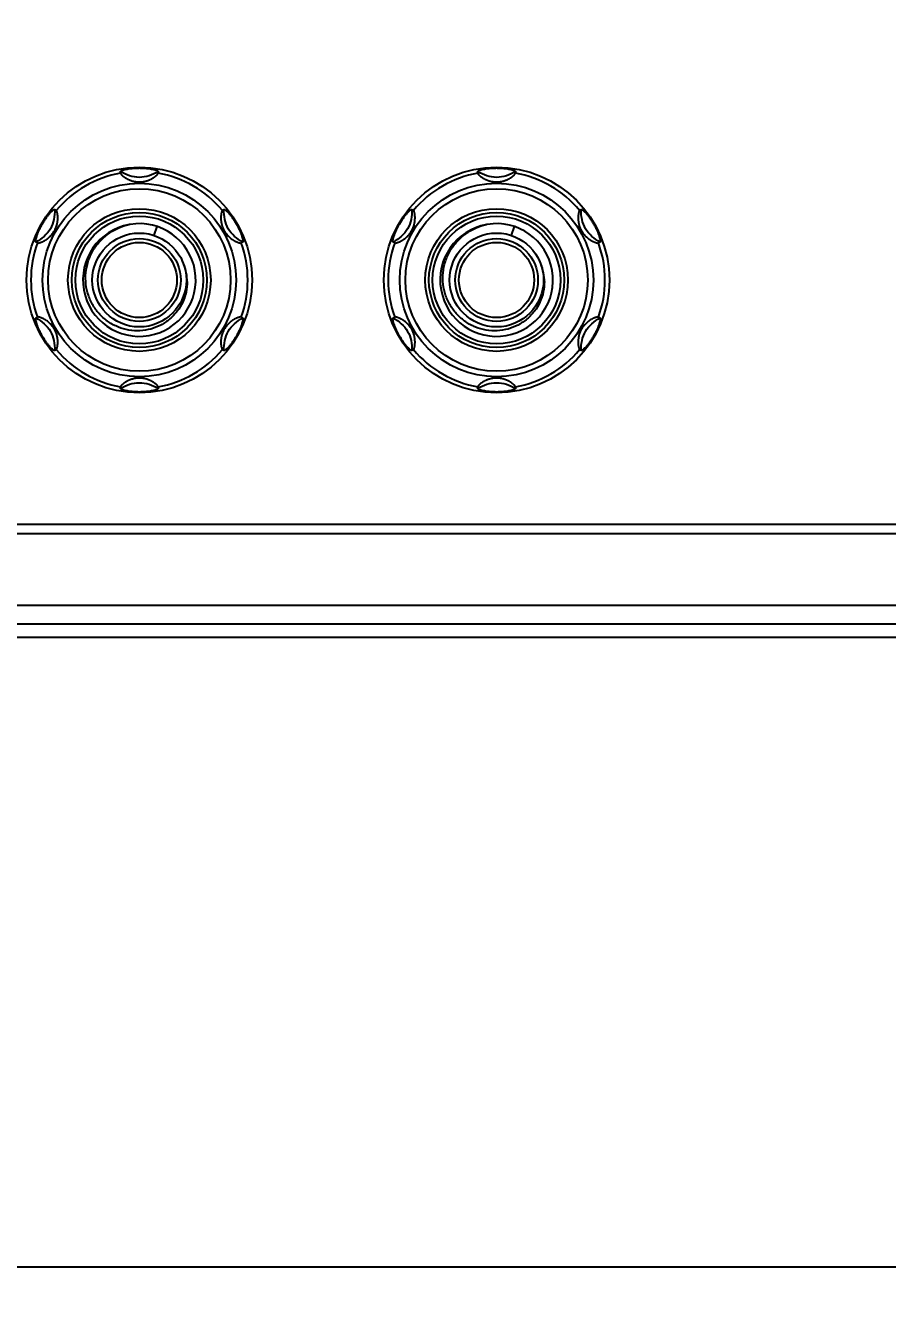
# Model space of a CAD drawing. Extents: x 1917 to 2535, y 2392 to 2924.
# Drawn here: x 2066.9 to 2112.8, y 2392 to 2460 of the extents above; entities that cross this region are included whole.
import ezdxf

# ---------------------------------------------------------------- set-up
doc = ezdxf.new("R2010")
doc.units = 0
doc.header["$LTSCALE"] = 10
doc.header["$MEASUREMENT"] = 0
doc.layers.get('0').update_dxf_attribs({"linetype": 'CONTINUOUS'})
doc.layers.get('DEFPOINTS').update_dxf_attribs({"linetype": 'CONTINUOUS'})
doc.layers.add('DIM', color=7, linetype='CONTINUOUS')
doc.styles.add('DIM-2', font='sanss___.ttf', dxfattribs={"height": 4.4})
doc.dimstyles.new('gw', dxfattribs={"dimscale": 2, "dimtxt": 5, "dimasz": 2, "dimexe": 1, "dimexo": 2, "dimgap": 1, "dimtad": 1, "dimdec": 1, "dimzin": 0, "dimdsep": 46, "dimtxsty": 'DIM-2', "dimcen": 2, "dimdle": 6, "dimadec": 0, "dimazin": 0, "dimtp": 0.1, "dimtm": 0.1, "dimtfac": 1, "dimtdec": 1, "dimtofl": 0, "dimtmove": 2, "dimatfit": 3, "dimfxl": 0, "dimtolj": 1, "dimtzin": 0, "dimarcsym": 0})

# ---------------------------------------------------------------- blocks, each defined once
blk = doc.blocks.new('*D2')
at = {"layer": 'DEFPOINTS', "color": 0}
for p in [(2054.75, 2576.304), (2152.117, 2419.9), (2204, 2419.9)]:
    blk.add_point(p, dxfattribs=at)
at = {"layer": 'DIM', "color": 0, "lineweight": -2}
for p, q in [((2058.75, 2576.304), (2206, 2576.304)), ((2204, 2572.304), (2204, 2423.9)), ((2156.117, 2419.9), (2206, 2419.9))]:
    blk.add_line(p, q, dxfattribs=at)
at = {"layer": 'DIM', "color": 0}
for points in [[(2203.333, 2572.304), (2204.667, 2572.304), (2204, 2576.304)], [(2203.333, 2423.9), (2204.667, 2423.9), (2204, 2419.9)]]:
    blk.add_solid(points, dxfattribs=at)
at = {"layer": 'DIM', "color": 0, "insert": (2199.731, 2498.102), "char_height": 4.4, "attachment_point": 5, "rotation": 90, "style": 'DIM-2'}
blk.add_mtext('\\A1;156.4', dxfattribs=at)
blk = doc.blocks.new('*D0')
at = {"layer": 'DEFPOINTS', "color": 0}
for p in [(1917, 2435.5), (2171, 2435.5), (2171, 2394)]:
    blk.add_point(p, dxfattribs=at)
at = {"layer": 'DIM', "color": 0, "lineweight": -2}
for p, q in [((1917, 2431.5), (1917, 2392)), ((2171, 2431.5), (2171, 2392)), ((1921, 2394), (2167, 2394))]:
    blk.add_line(p, q, dxfattribs=at)
at = {"layer": 'DIM', "color": 0}
for points in [[(1921, 2394.667), (1921, 2393.333), (1917, 2394)], [(2167, 2394.667), (2167, 2393.333), (2171, 2394)]]:
    blk.add_solid(points, dxfattribs=at)
at = {"layer": 'DIM', "color": 0, "insert": (2044, 2398.266), "char_height": 4.4, "attachment_point": 5, "style": 'DIM-2'}
blk.add_mtext('\\A1;254.0', dxfattribs=at)

msp = doc.modelspace()

# ---------------------------------------------------------------- linework, layer by layer
at = {"color": 7}
for p, q in [((2072, 2452.178), (2072, 2452.276)), ((2074, 2452.276), (2074, 2452.178)), ((2091, 2452.178), (2091, 2452.276)), ((2093, 2452.276), (2093, 2452.178)), ((2068.498, 2450.254), (2068.583, 2450.205)), ((2077.417, 2450.205), (2077.502, 2450.254)), ((2087.498, 2450.254), (2087.583, 2450.205)), ((2096.417, 2450.205), (2096.502, 2450.254)), ((2073.927, 2449.353), (2073.773, 2448.878)), ((2092.927, 2449.353), (2092.773, 2448.878)), ((2067.583, 2448.473), (2067.498, 2448.522)), ((2078.502, 2448.522), (2078.417, 2448.473)), ((2086.583, 2448.473), (2086.498, 2448.522)), ((2097.502, 2448.522), (2097.417, 2448.473)), ((2067.498, 2444.478), (2067.583, 2444.527)), ((2078.417, 2444.527), (2078.502, 2444.478)), ((2086.498, 2444.478), (2086.583, 2444.527)), ((2097.417, 2444.527), (2097.502, 2444.478)), ((2068.583, 2442.795), (2068.498, 2442.746)), ((2077.502, 2442.746), (2077.417, 2442.795)), ((2087.583, 2442.795), (2087.498, 2442.746)), ((2096.502, 2442.746), (2096.417, 2442.795)), ((2072, 2440.724), (2072, 2440.822)), ((2074, 2440.822), (2074, 2440.724)), ((2091, 2440.724), (2091, 2440.822)), ((2093, 2440.822), (2093, 2440.724)), ((2162, 2433.5), (1926, 2433.5)), ((2162, 2433), (1926, 2433)), ((1925.699, 2429.209), (2162.301, 2429.209)), ((1925.699, 2428.21), (2162.301, 2428.21)), ((1949, 2427.5), (2139, 2427.5))]:
    msp.add_line(p, q, dxfattribs=at)
for centre, radius in [((2073, 2446.5), 6), ((2092, 2446.5), 6), ((2073, 2446.5), 5.147), ((2073, 2446.5), 4.852), ((2092, 2446.5), 5.147), ((2092, 2446.5), 4.852), ((2073, 2446.5), 3.795), ((2073, 2446.5), 3.595), ((2092, 2446.5), 3.795), ((2092, 2446.5), 3.595), ((2073, 2446.5), 3.4), ((2092, 2446.5), 3.4), ((2073, 2446.5), 2.5), ((2073, 2446.5), 2.2), ((2092, 2446.5), 2.5), ((2092, 2446.5), 2.2), ((2073, 2446.5), 2), ((2092, 2446.5), 2)]:
    msp.add_circle(centre, radius, dxfattribs=at)
for centre, radius, start, end in [((2073, 2446.5), 5.766, 99.98818, 140.01182), ((2073, 2446.5), 5.766, 39.98818, 80.01182), ((2092, 2446.5), 5.766, 99.98818, 140.01182), ((2092, 2446.5), 5.766, 39.98818, 80.01182), ((2073, 2446.5), 3, 100.35085, 99.44619), ((2073.095, 2446.538), 2.98, 101.3727, 102.28468), ((2092, 2446.5), 3, 100.35085, 99.44619), ((2092.095, 2446.538), 2.98, 101.3727, 102.28468), ((2073, 2446.5), 5.766, 159.98818, 200.01182), ((2073, 2446.5), 5.766, 339.98818, 20.01182), ((2092, 2446.5), 5.766, 159.98818, 200.01182), ((2092, 2446.5), 5.766, 339.98818, 20.01182), ((2073.024, 2446.401), 2.519, 2.30121, 25.64582), ((2092.024, 2446.401), 2.519, 2.30121, 25.64582), ((2073.008, 2446.399), 2.536, 0.41505, 2.33072), ((2092.008, 2446.399), 2.536, 0.41505, 2.33072), ((2073, 2446.5), 5.766, 219.98818, 260.01182), ((2073, 2446.5), 5.766, 279.98818, 320.01182), ((2092, 2446.5), 5.766, 219.98818, 260.01182), ((2092, 2446.5), 5.766, 279.98818, 320.01182)]:
    msp.add_arc(centre, radius, start, end, dxfattribs=at)
for points, start_tangent, end_tangent in [([(2072, 2452.276), (2072.005, 2452.289), (2072.011, 2452.295), (2072.02, 2452.302), (2072.044, 2452.316), (2072.077, 2452.331), (2072.165, 2452.36), (2072.282, 2452.389), (2072.35, 2452.403), (2072.424, 2452.416), (2072.593, 2452.438), (2072.792, 2452.453), (2072.899, 2452.457), (2073, 2452.459)], (0.000214, 1), (1, -0.000511)), ([(2074, 2452.276), (2073, 2451.962), (2072, 2452.276)], (-0.84668, -0.532102), (-0.84668, 0.532102)), ([(2072, 2452.178), (2072.004, 2452.163), (2072.016, 2452.142), (2072.035, 2452.117), (2072.061, 2452.089), (2072.093, 2452.06), (2072.128, 2452.03), (2072.167, 2452), (2072.208, 2451.97), (2072.25, 2451.942), (2072.293, 2451.916), (2072.335, 2451.892), (2072.378, 2451.87), (2072.42, 2451.849), (2072.463, 2451.83), (2072.507, 2451.812), (2072.551, 2451.795), (2072.597, 2451.78), (2072.644, 2451.766), (2072.694, 2451.753), (2072.748, 2451.742), (2072.804, 2451.732), (2072.864, 2451.724), (2072.929, 2451.719), (2073, 2451.717), (2073.076, 2451.719), (2073.149, 2451.726), (2073.215, 2451.735), (2073.276, 2451.747), (2073.333, 2451.76), (2073.385, 2451.775), (2073.434, 2451.79), (2073.481, 2451.808), (2073.528, 2451.826), (2073.573, 2451.846), (2073.618, 2451.868), (2073.662, 2451.891), (2073.706, 2451.915), (2073.748, 2451.941), (2073.789, 2451.968), (2073.829, 2451.996), (2073.866, 2452.025), (2073.901, 2452.054), (2073.932, 2452.083), (2073.959, 2452.111), (2073.98, 2452.136), (2073.995, 2452.159), (2074, 2452.178)], (-0.000004, -1), (-0.000004, 1)), ([(2073, 2452.459), (2073.101, 2452.457), (2073.208, 2452.453), (2073.407, 2452.438), (2073.576, 2452.416), (2073.65, 2452.403), (2073.718, 2452.389), (2073.835, 2452.36), (2073.923, 2452.331), (2073.956, 2452.316), (2073.98, 2452.302), (2073.989, 2452.295), (2073.995, 2452.289), (2074, 2452.276)], (1, 0.000509), (0.0002, -1)), ([(2091, 2452.276), (2091.005, 2452.289), (2091.011, 2452.295), (2091.02, 2452.302), (2091.044, 2452.316), (2091.077, 2452.331), (2091.165, 2452.36), (2091.282, 2452.389), (2091.35, 2452.403), (2091.424, 2452.416), (2091.593, 2452.438), (2091.792, 2452.453), (2091.899, 2452.457), (2092, 2452.459)], (0.000214, 1), (1, -0.000511)), ([(2093, 2452.276), (2092, 2451.962), (2091, 2452.276)], (-0.84668, -0.532102), (-0.84668, 0.532102)), ([(2091, 2452.178), (2091.004, 2452.163), (2091.016, 2452.142), (2091.035, 2452.117), (2091.061, 2452.089), (2091.093, 2452.06), (2091.128, 2452.03), (2091.167, 2452), (2091.208, 2451.97), (2091.25, 2451.942), (2091.293, 2451.916), (2091.335, 2451.892), (2091.378, 2451.87), (2091.42, 2451.849), (2091.463, 2451.83), (2091.507, 2451.812), (2091.551, 2451.795), (2091.597, 2451.78), (2091.644, 2451.766), (2091.694, 2451.753), (2091.748, 2451.742), (2091.804, 2451.732), (2091.864, 2451.724), (2091.929, 2451.719), (2092, 2451.717), (2092.076, 2451.719), (2092.149, 2451.726), (2092.215, 2451.735), (2092.276, 2451.747), (2092.333, 2451.76), (2092.385, 2451.775), (2092.434, 2451.79), (2092.481, 2451.808), (2092.528, 2451.826), (2092.573, 2451.846), (2092.618, 2451.868), (2092.662, 2451.891), (2092.706, 2451.915), (2092.748, 2451.941), (2092.789, 2451.968), (2092.829, 2451.996), (2092.866, 2452.025), (2092.901, 2452.054), (2092.932, 2452.083), (2092.959, 2452.111), (2092.98, 2452.136), (2092.995, 2452.159), (2093, 2452.178)], (-0.000004, -1), (-0.000004, 1)), ([(2092, 2452.459), (2092.101, 2452.457), (2092.208, 2452.453), (2092.407, 2452.438), (2092.576, 2452.416), (2092.65, 2452.403), (2092.718, 2452.389), (2092.835, 2452.36), (2092.923, 2452.331), (2092.956, 2452.316), (2092.98, 2452.302), (2092.989, 2452.295), (2092.995, 2452.289), (2093, 2452.276)], (1, 0.000509), (0.0002, -1)), ([(2068.498, 2450.254), (2068.27, 2449.231), (2067.498, 2448.522)], (0.037474, -0.999298), (-0.884154, -0.467196)), ([(2067.583, 2448.473), (2067.598, 2448.469), (2067.621, 2448.468), (2067.653, 2448.473), (2067.69, 2448.482), (2067.731, 2448.494), (2067.774, 2448.51), (2067.82, 2448.528), (2067.866, 2448.549), (2067.911, 2448.571), (2067.955, 2448.595), (2067.997, 2448.62), (2068.037, 2448.645), (2068.076, 2448.672), (2068.114, 2448.699), (2068.152, 2448.728), (2068.188, 2448.758), (2068.224, 2448.789), (2068.259, 2448.823), (2068.295, 2448.859), (2068.332, 2448.9), (2068.369, 2448.943), (2068.405, 2448.991), (2068.442, 2449.044), (2068.479, 2449.104), (2068.515, 2449.171), (2068.547, 2449.237), (2068.572, 2449.298), (2068.592, 2449.356), (2068.61, 2449.413), (2068.624, 2449.467), (2068.635, 2449.52), (2068.644, 2449.571), (2068.651, 2449.621), (2068.657, 2449.671), (2068.66, 2449.72), (2068.662, 2449.768), (2068.663, 2449.817), (2068.662, 2449.865), (2068.659, 2449.913), (2068.655, 2449.96), (2068.649, 2450.007), (2068.641, 2450.052), (2068.632, 2450.095), (2068.621, 2450.134), (2068.609, 2450.167), (2068.596, 2450.191), (2068.583, 2450.205)], (0.866023, -0.500004), (-0.866028, 0.499996)), ([(2067.84, 2449.479), (2067.891, 2449.566), (2067.948, 2449.656), (2068.061, 2449.821), (2068.165, 2449.957), (2068.214, 2450.015), (2068.259, 2450.067), (2068.342, 2450.153), (2068.412, 2450.215), (2068.441, 2450.236), (2068.465, 2450.25), (2068.476, 2450.254), (2068.484, 2450.256), (2068.498, 2450.254)], (0.499585, 0.866265), (0.866109, -0.499855)), ([(2077.417, 2450.205), (2077.407, 2450.196), (2077.397, 2450.179), (2077.386, 2450.156), (2077.376, 2450.126), (2077.367, 2450.091), (2077.359, 2450.052), (2077.352, 2450.011), (2077.346, 2449.967), (2077.342, 2449.922), (2077.339, 2449.877), (2077.337, 2449.83), (2077.337, 2449.784), (2077.339, 2449.738), (2077.341, 2449.692), (2077.346, 2449.646), (2077.352, 2449.599), (2077.359, 2449.551), (2077.368, 2449.503), (2077.38, 2449.454), (2077.393, 2449.403), (2077.409, 2449.351), (2077.429, 2449.297), (2077.451, 2449.242), (2077.478, 2449.183), (2077.511, 2449.121), (2077.55, 2449.056), (2077.593, 2448.994), (2077.634, 2448.94), (2077.675, 2448.892), (2077.716, 2448.848), (2077.755, 2448.809), (2077.794, 2448.774), (2077.832, 2448.741), (2077.872, 2448.71), (2077.912, 2448.68), (2077.953, 2448.651), (2077.996, 2448.624), (2078.039, 2448.599), (2078.083, 2448.575), (2078.127, 2448.552), (2078.172, 2448.532), (2078.216, 2448.513), (2078.259, 2448.498), (2078.3, 2448.485), (2078.338, 2448.475), (2078.371, 2448.469), (2078.398, 2448.468), (2078.417, 2448.473)], (-0.866028, -0.499996), (0.866023, 0.500004)), ([(2078.502, 2448.522), (2077.73, 2449.231), (2077.502, 2450.254)], (-0.884154, 0.467196), (0.037474, 0.999298)), ([(2077.502, 2450.254), (2077.516, 2450.256), (2077.524, 2450.254), (2077.535, 2450.25), (2077.559, 2450.236), (2077.588, 2450.215), (2077.658, 2450.153), (2077.741, 2450.066), (2077.787, 2450.015), (2077.835, 2449.957), (2077.939, 2449.821), (2078.052, 2449.657), (2078.109, 2449.566), (2078.16, 2449.479)], (0.866099, 0.499873), (0.499588, -0.866263)), ([(2087.498, 2450.254), (2087.27, 2449.231), (2086.498, 2448.522)], (0.037474, -0.999298), (-0.884154, -0.467196)), ([(2086.583, 2448.473), (2086.598, 2448.469), (2086.621, 2448.468), (2086.653, 2448.473), (2086.69, 2448.482), (2086.731, 2448.494), (2086.774, 2448.51), (2086.82, 2448.528), (2086.866, 2448.549), (2086.911, 2448.571), (2086.955, 2448.595), (2086.997, 2448.62), (2087.037, 2448.645), (2087.076, 2448.672), (2087.114, 2448.699), (2087.152, 2448.728), (2087.188, 2448.758), (2087.224, 2448.789), (2087.259, 2448.823), (2087.295, 2448.859), (2087.332, 2448.9), (2087.369, 2448.943), (2087.405, 2448.991), (2087.442, 2449.044), (2087.479, 2449.104), (2087.515, 2449.171), (2087.547, 2449.237), (2087.572, 2449.298), (2087.592, 2449.356), (2087.61, 2449.413), (2087.624, 2449.467), (2087.635, 2449.52), (2087.644, 2449.571), (2087.651, 2449.621), (2087.657, 2449.671), (2087.66, 2449.72), (2087.662, 2449.768), (2087.663, 2449.817), (2087.662, 2449.865), (2087.659, 2449.913), (2087.655, 2449.96), (2087.649, 2450.007), (2087.641, 2450.052), (2087.632, 2450.095), (2087.621, 2450.134), (2087.609, 2450.167), (2087.596, 2450.191), (2087.583, 2450.205)], (0.866023, -0.500004), (-0.866028, 0.499996)), ([(2086.84, 2449.479), (2086.891, 2449.566), (2086.948, 2449.656), (2087.061, 2449.821), (2087.165, 2449.957), (2087.214, 2450.015), (2087.259, 2450.067), (2087.342, 2450.153), (2087.412, 2450.215), (2087.441, 2450.236), (2087.465, 2450.25), (2087.476, 2450.254), (2087.484, 2450.256), (2087.498, 2450.254)], (0.499585, 0.866265), (0.866109, -0.499855)), ([(2096.417, 2450.205), (2096.407, 2450.196), (2096.397, 2450.179), (2096.386, 2450.156), (2096.376, 2450.126), (2096.367, 2450.091), (2096.359, 2450.052), (2096.352, 2450.011), (2096.346, 2449.967), (2096.342, 2449.922), (2096.339, 2449.877), (2096.337, 2449.83), (2096.337, 2449.784), (2096.339, 2449.738), (2096.341, 2449.692), (2096.346, 2449.646), (2096.352, 2449.599), (2096.359, 2449.551), (2096.368, 2449.503), (2096.38, 2449.454), (2096.393, 2449.403), (2096.409, 2449.351), (2096.429, 2449.297), (2096.451, 2449.242), (2096.478, 2449.183), (2096.511, 2449.121), (2096.55, 2449.056), (2096.593, 2448.994), (2096.634, 2448.94), (2096.675, 2448.892), (2096.716, 2448.848), (2096.755, 2448.809), (2096.794, 2448.774), (2096.832, 2448.741), (2096.872, 2448.71), (2096.912, 2448.68), (2096.953, 2448.651), (2096.996, 2448.624), (2097.039, 2448.599), (2097.083, 2448.575), (2097.127, 2448.552), (2097.172, 2448.532), (2097.216, 2448.513), (2097.259, 2448.498), (2097.3, 2448.485), (2097.338, 2448.475), (2097.371, 2448.469), (2097.398, 2448.468), (2097.417, 2448.473)], (-0.866028, -0.499996), (0.866023, 0.500004)), ([(2097.502, 2448.522), (2096.73, 2449.231), (2096.502, 2450.254)], (-0.884154, 0.467196), (0.037474, 0.999298)), ([(2096.502, 2450.254), (2096.516, 2450.256), (2096.524, 2450.254), (2096.535, 2450.25), (2096.559, 2450.236), (2096.588, 2450.215), (2096.658, 2450.153), (2096.741, 2450.066), (2096.787, 2450.015), (2096.835, 2449.957), (2096.939, 2449.821), (2097.052, 2449.657), (2097.109, 2449.566), (2097.16, 2449.479)], (0.866099, 0.499873), (0.499588, -0.866263)), ([(2067.498, 2448.522), (2067.49, 2448.533), (2067.487, 2448.541), (2067.485, 2448.552), (2067.485, 2448.58), (2067.489, 2448.616), (2067.507, 2448.707), (2067.541, 2448.822), (2067.563, 2448.888), (2067.589, 2448.958), (2067.654, 2449.117), (2067.74, 2449.297), (2067.79, 2449.392), (2067.84, 2449.479)], (-0.865925, 0.500174), (0.500469, 0.865754)), ([(2070.404, 2445.405), (2070.291, 2445.685), (2070.159, 2446.277), (2070.154, 2446.886), (2070.28, 2447.486), (2070.531, 2448.048), (2070.896, 2448.548), (2071.362, 2448.962), (2071.907, 2449.271), (2072.461, 2449.45)], (-0.421336, 0.906904), (0.977103, 0.212766)), ([(2078.16, 2449.479), (2078.21, 2449.391), (2078.26, 2449.297), (2078.346, 2449.117), (2078.411, 2448.959), (2078.437, 2448.888), (2078.459, 2448.823), (2078.493, 2448.707), (2078.511, 2448.616), (2078.515, 2448.58), (2078.515, 2448.552), (2078.513, 2448.541), (2078.51, 2448.533), (2078.502, 2448.522)], (0.500473, -0.865752), (-0.865925, -0.500174)), ([(2086.498, 2448.522), (2086.49, 2448.533), (2086.487, 2448.541), (2086.485, 2448.552), (2086.485, 2448.58), (2086.489, 2448.616), (2086.507, 2448.707), (2086.541, 2448.822), (2086.563, 2448.888), (2086.589, 2448.958), (2086.654, 2449.117), (2086.74, 2449.297), (2086.79, 2449.392), (2086.84, 2449.479)], (-0.865925, 0.500174), (0.500469, 0.865754)), ([(2089.404, 2445.405), (2089.291, 2445.685), (2089.159, 2446.277), (2089.154, 2446.886), (2089.28, 2447.486), (2089.531, 2448.048), (2089.896, 2448.548), (2090.362, 2448.962), (2090.907, 2449.271), (2091.461, 2449.45)], (-0.421336, 0.906904), (0.977103, 0.212766)), ([(2097.16, 2449.479), (2097.21, 2449.391), (2097.26, 2449.297), (2097.346, 2449.117), (2097.411, 2448.959), (2097.437, 2448.888), (2097.459, 2448.823), (2097.493, 2448.707), (2097.511, 2448.616), (2097.515, 2448.58), (2097.515, 2448.552), (2097.513, 2448.541), (2097.51, 2448.533), (2097.502, 2448.522)], (0.500473, -0.865752), (-0.865925, -0.500174)), ([(2075.543, 2446.418), (2075.486, 2445.861), (2075.307, 2445.326), (2075.015, 2444.84), (2074.622, 2444.426), (2074.145, 2444.105), (2073.608, 2443.893), (2073.033, 2443.802), (2072.449, 2443.836), (2071.883, 2443.996), (2071.36, 2444.275), (2070.907, 2444.662), (2070.545, 2445.139), (2070.404, 2445.405)], (0.007241, -0.999974), (-0.421336, 0.906904)), ([(2094.543, 2446.418), (2094.486, 2445.861), (2094.307, 2445.326), (2094.015, 2444.84), (2093.622, 2444.426), (2093.145, 2444.105), (2092.608, 2443.893), (2092.033, 2443.802), (2091.449, 2443.836), (2090.883, 2443.996), (2090.36, 2444.275), (2089.907, 2444.662), (2089.545, 2445.139), (2089.404, 2445.405)], (0.007241, -0.999974), (-0.421336, 0.906904)), ([(2067.84, 2443.521), (2067.79, 2443.609), (2067.74, 2443.703), (2067.654, 2443.883), (2067.589, 2444.041), (2067.563, 2444.112), (2067.541, 2444.177), (2067.507, 2444.293), (2067.489, 2444.384), (2067.485, 2444.42), (2067.485, 2444.448), (2067.487, 2444.459), (2067.49, 2444.467), (2067.498, 2444.478)], (-0.500473, 0.865752), (0.865925, 0.500174)), ([(2067.498, 2444.478), (2068.27, 2443.769), (2068.498, 2442.746)], (0.884154, -0.467196), (-0.037474, -0.999298)), ([(2068.583, 2442.795), (2068.593, 2442.804), (2068.603, 2442.821), (2068.614, 2442.844), (2068.624, 2442.874), (2068.633, 2442.909), (2068.641, 2442.948), (2068.648, 2442.989), (2068.654, 2443.033), (2068.658, 2443.078), (2068.661, 2443.123), (2068.663, 2443.17), (2068.663, 2443.216), (2068.661, 2443.262), (2068.659, 2443.308), (2068.654, 2443.354), (2068.648, 2443.401), (2068.641, 2443.449), (2068.632, 2443.497), (2068.62, 2443.546), (2068.607, 2443.597), (2068.591, 2443.649), (2068.571, 2443.703), (2068.549, 2443.758), (2068.522, 2443.817), (2068.489, 2443.879), (2068.45, 2443.944), (2068.407, 2444.006), (2068.366, 2444.06), (2068.325, 2444.108), (2068.284, 2444.152), (2068.245, 2444.191), (2068.206, 2444.226), (2068.168, 2444.259), (2068.128, 2444.29), (2068.088, 2444.32), (2068.047, 2444.349), (2068.004, 2444.376), (2067.961, 2444.401), (2067.917, 2444.425), (2067.873, 2444.448), (2067.828, 2444.468), (2067.784, 2444.487), (2067.741, 2444.502), (2067.7, 2444.515), (2067.662, 2444.525), (2067.629, 2444.531), (2067.602, 2444.532), (2067.583, 2444.527)], (0.866028, 0.499996), (-0.866023, -0.500004)), ([(2078.417, 2444.527), (2078.402, 2444.531), (2078.379, 2444.532), (2078.347, 2444.527), (2078.31, 2444.518), (2078.269, 2444.506), (2078.226, 2444.49), (2078.18, 2444.472), (2078.134, 2444.451), (2078.089, 2444.429), (2078.045, 2444.405), (2078.003, 2444.38), (2077.963, 2444.355), (2077.924, 2444.328), (2077.886, 2444.301), (2077.848, 2444.272), (2077.812, 2444.242), (2077.776, 2444.211), (2077.741, 2444.177), (2077.705, 2444.141), (2077.668, 2444.1), (2077.631, 2444.057), (2077.595, 2444.009), (2077.558, 2443.956), (2077.521, 2443.896), (2077.485, 2443.829), (2077.453, 2443.763), (2077.428, 2443.702), (2077.408, 2443.644), (2077.39, 2443.587), (2077.376, 2443.533), (2077.365, 2443.48), (2077.356, 2443.429), (2077.349, 2443.379), (2077.343, 2443.329), (2077.34, 2443.28), (2077.338, 2443.232), (2077.337, 2443.183), (2077.338, 2443.135), (2077.341, 2443.087), (2077.345, 2443.04), (2077.351, 2442.993), (2077.359, 2442.948), (2077.368, 2442.905), (2077.379, 2442.866), (2077.391, 2442.833), (2077.404, 2442.809), (2077.417, 2442.795)], (-0.866023, 0.500004), (0.866028, -0.499996)), ([(2077.502, 2442.746), (2077.73, 2443.769), (2078.502, 2444.478)], (-0.037474, 0.999298), (0.884154, 0.467196)), ([(2078.502, 2444.478), (2078.51, 2444.467), (2078.513, 2444.459), (2078.515, 2444.448), (2078.515, 2444.42), (2078.511, 2444.384), (2078.493, 2444.293), (2078.459, 2444.178), (2078.437, 2444.112), (2078.411, 2444.042), (2078.346, 2443.883), (2078.26, 2443.703), (2078.21, 2443.608), (2078.16, 2443.521)], (0.865925, -0.500174), (-0.500469, -0.865754)), ([(2086.84, 2443.521), (2086.79, 2443.609), (2086.74, 2443.703), (2086.654, 2443.883), (2086.589, 2444.041), (2086.563, 2444.112), (2086.541, 2444.177), (2086.507, 2444.293), (2086.489, 2444.384), (2086.485, 2444.42), (2086.485, 2444.448), (2086.487, 2444.459), (2086.49, 2444.467), (2086.498, 2444.478)], (-0.500473, 0.865752), (0.865925, 0.500174)), ([(2086.498, 2444.478), (2087.27, 2443.769), (2087.498, 2442.746)], (0.884154, -0.467196), (-0.037474, -0.999298)), ([(2087.583, 2442.795), (2087.593, 2442.804), (2087.603, 2442.821), (2087.614, 2442.844), (2087.624, 2442.874), (2087.633, 2442.909), (2087.641, 2442.948), (2087.648, 2442.989), (2087.654, 2443.033), (2087.658, 2443.078), (2087.661, 2443.123), (2087.663, 2443.17), (2087.663, 2443.216), (2087.661, 2443.262), (2087.659, 2443.308), (2087.654, 2443.354), (2087.648, 2443.401), (2087.641, 2443.449), (2087.632, 2443.497), (2087.62, 2443.546), (2087.607, 2443.597), (2087.591, 2443.649), (2087.571, 2443.703), (2087.549, 2443.758), (2087.522, 2443.817), (2087.489, 2443.879), (2087.45, 2443.944), (2087.407, 2444.006), (2087.366, 2444.06), (2087.325, 2444.108), (2087.284, 2444.152), (2087.245, 2444.191), (2087.206, 2444.226), (2087.168, 2444.259), (2087.128, 2444.29), (2087.088, 2444.32), (2087.047, 2444.349), (2087.004, 2444.376), (2086.961, 2444.401), (2086.917, 2444.425), (2086.873, 2444.448), (2086.828, 2444.468), (2086.784, 2444.487), (2086.741, 2444.502), (2086.7, 2444.515), (2086.662, 2444.525), (2086.629, 2444.531), (2086.602, 2444.532), (2086.583, 2444.527)], (0.866028, 0.499996), (-0.866023, -0.500004)), ([(2097.417, 2444.527), (2097.402, 2444.531), (2097.379, 2444.532), (2097.347, 2444.527), (2097.31, 2444.518), (2097.269, 2444.506), (2097.226, 2444.49), (2097.18, 2444.472), (2097.134, 2444.451), (2097.089, 2444.429), (2097.045, 2444.405), (2097.003, 2444.38), (2096.963, 2444.355), (2096.924, 2444.328), (2096.886, 2444.301), (2096.848, 2444.272), (2096.812, 2444.242), (2096.776, 2444.211), (2096.741, 2444.177), (2096.705, 2444.141), (2096.668, 2444.1), (2096.631, 2444.057), (2096.595, 2444.009), (2096.558, 2443.956), (2096.521, 2443.896), (2096.485, 2443.829), (2096.453, 2443.763), (2096.428, 2443.702), (2096.408, 2443.644), (2096.39, 2443.587), (2096.376, 2443.533), (2096.365, 2443.48), (2096.356, 2443.429), (2096.349, 2443.379), (2096.343, 2443.329), (2096.34, 2443.28), (2096.338, 2443.232), (2096.337, 2443.183), (2096.338, 2443.135), (2096.341, 2443.087), (2096.345, 2443.04), (2096.351, 2442.993), (2096.359, 2442.948), (2096.368, 2442.905), (2096.379, 2442.866), (2096.391, 2442.833), (2096.404, 2442.809), (2096.417, 2442.795)], (-0.866023, 0.500004), (0.866028, -0.499996)), ([(2096.502, 2442.746), (2096.73, 2443.769), (2097.502, 2444.478)], (-0.037474, 0.999298), (0.884154, 0.467196)), ([(2097.502, 2444.478), (2097.51, 2444.467), (2097.513, 2444.459), (2097.515, 2444.448), (2097.515, 2444.42), (2097.511, 2444.384), (2097.493, 2444.293), (2097.459, 2444.178), (2097.437, 2444.112), (2097.411, 2444.042), (2097.346, 2443.883), (2097.26, 2443.703), (2097.21, 2443.608), (2097.16, 2443.521)], (0.865925, -0.500174), (-0.500469, -0.865754)), ([(2068.498, 2442.746), (2068.484, 2442.744), (2068.476, 2442.746), (2068.465, 2442.75), (2068.441, 2442.764), (2068.412, 2442.785), (2068.342, 2442.847), (2068.259, 2442.934), (2068.213, 2442.985), (2068.165, 2443.043), (2068.061, 2443.179), (2067.948, 2443.343), (2067.891, 2443.434), (2067.84, 2443.521)], (-0.866099, -0.499873), (-0.499588, 0.866263)), ([(2078.16, 2443.521), (2078.109, 2443.434), (2078.052, 2443.344), (2077.939, 2443.179), (2077.835, 2443.043), (2077.786, 2442.985), (2077.741, 2442.933), (2077.658, 2442.847), (2077.588, 2442.785), (2077.559, 2442.764), (2077.535, 2442.75), (2077.524, 2442.746), (2077.516, 2442.744), (2077.502, 2442.746)], (-0.499585, -0.866265), (-0.866109, 0.499855)), ([(2087.498, 2442.746), (2087.484, 2442.744), (2087.476, 2442.746), (2087.465, 2442.75), (2087.441, 2442.764), (2087.412, 2442.785), (2087.342, 2442.847), (2087.259, 2442.934), (2087.213, 2442.985), (2087.165, 2443.043), (2087.061, 2443.179), (2086.948, 2443.343), (2086.891, 2443.434), (2086.84, 2443.521)], (-0.866099, -0.499873), (-0.499588, 0.866263)), ([(2097.16, 2443.521), (2097.109, 2443.434), (2097.052, 2443.344), (2096.939, 2443.179), (2096.835, 2443.043), (2096.786, 2442.985), (2096.741, 2442.933), (2096.658, 2442.847), (2096.588, 2442.785), (2096.559, 2442.764), (2096.535, 2442.75), (2096.524, 2442.746), (2096.516, 2442.744), (2096.502, 2442.746)], (-0.499585, -0.866265), (-0.866109, 0.499855)), ([(2074, 2440.822), (2073.996, 2440.837), (2073.984, 2440.858), (2073.965, 2440.883), (2073.939, 2440.911), (2073.907, 2440.94), (2073.872, 2440.97), (2073.833, 2441), (2073.792, 2441.03), (2073.75, 2441.058), (2073.707, 2441.084), (2073.665, 2441.108), (2073.622, 2441.13), (2073.58, 2441.151), (2073.537, 2441.17), (2073.493, 2441.188), (2073.449, 2441.205), (2073.403, 2441.22), (2073.356, 2441.234), (2073.306, 2441.247), (2073.252, 2441.258), (2073.196, 2441.268), (2073.136, 2441.276), (2073.071, 2441.281), (2073, 2441.283), (2072.924, 2441.281), (2072.851, 2441.274), (2072.785, 2441.265), (2072.724, 2441.253), (2072.667, 2441.24), (2072.615, 2441.225), (2072.566, 2441.21), (2072.519, 2441.192), (2072.472, 2441.174), (2072.427, 2441.154), (2072.382, 2441.132), (2072.338, 2441.109), (2072.294, 2441.085), (2072.252, 2441.059), (2072.211, 2441.032), (2072.171, 2441.004), (2072.134, 2440.975), (2072.099, 2440.946), (2072.068, 2440.917), (2072.041, 2440.889), (2072.02, 2440.864), (2072.005, 2440.841), (2072, 2440.822)], (0.000004, 1), (0.000004, -1)), ([(2093, 2440.822), (2092.996, 2440.837), (2092.984, 2440.858), (2092.965, 2440.883), (2092.939, 2440.911), (2092.907, 2440.94), (2092.872, 2440.97), (2092.833, 2441), (2092.792, 2441.03), (2092.75, 2441.058), (2092.707, 2441.084), (2092.665, 2441.108), (2092.622, 2441.13), (2092.58, 2441.151), (2092.537, 2441.17), (2092.493, 2441.188), (2092.449, 2441.205), (2092.403, 2441.22), (2092.356, 2441.234), (2092.306, 2441.247), (2092.252, 2441.258), (2092.196, 2441.268), (2092.136, 2441.276), (2092.071, 2441.281), (2092, 2441.283), (2091.924, 2441.281), (2091.851, 2441.274), (2091.785, 2441.265), (2091.724, 2441.253), (2091.667, 2441.24), (2091.615, 2441.225), (2091.566, 2441.21), (2091.519, 2441.192), (2091.472, 2441.174), (2091.427, 2441.154), (2091.382, 2441.132), (2091.338, 2441.109), (2091.294, 2441.085), (2091.252, 2441.059), (2091.211, 2441.032), (2091.171, 2441.004), (2091.134, 2440.975), (2091.099, 2440.946), (2091.068, 2440.917), (2091.041, 2440.889), (2091.02, 2440.864), (2091.005, 2440.841), (2091, 2440.822)], (0.000004, 1), (0.000004, -1)), ([(2072, 2440.724), (2073, 2441.038), (2074, 2440.724)], (0.84668, 0.532102), (0.84668, -0.532102)), ([(2073, 2440.541), (2072.899, 2440.543), (2072.792, 2440.547), (2072.593, 2440.562), (2072.424, 2440.584), (2072.35, 2440.597), (2072.282, 2440.611), (2072.165, 2440.64), (2072.077, 2440.669), (2072.044, 2440.684), (2072.02, 2440.698), (2072.011, 2440.705), (2072.005, 2440.711), (2072, 2440.724)], (-1, -0.000509), (-0.0002, 1)), ([(2074, 2440.724), (2073.995, 2440.711), (2073.989, 2440.705), (2073.98, 2440.698), (2073.956, 2440.684), (2073.923, 2440.669), (2073.835, 2440.64), (2073.718, 2440.611), (2073.65, 2440.597), (2073.576, 2440.584), (2073.407, 2440.562), (2073.208, 2440.547), (2073.101, 2440.543), (2073, 2440.541)], (-0.000213, -1), (-1, 0.000511)), ([(2091, 2440.724), (2092, 2441.038), (2093, 2440.724)], (0.84668, 0.532102), (0.84668, -0.532102)), ([(2092, 2440.541), (2091.899, 2440.543), (2091.792, 2440.547), (2091.593, 2440.562), (2091.424, 2440.584), (2091.35, 2440.597), (2091.282, 2440.611), (2091.165, 2440.64), (2091.077, 2440.669), (2091.044, 2440.684), (2091.02, 2440.698), (2091.011, 2440.705), (2091.005, 2440.711), (2091, 2440.724)], (-1, -0.000509), (-0.0002, 1)), ([(2093, 2440.724), (2092.995, 2440.711), (2092.989, 2440.705), (2092.98, 2440.698), (2092.956, 2440.684), (2092.923, 2440.669), (2092.835, 2440.64), (2092.718, 2440.611), (2092.65, 2440.597), (2092.576, 2440.584), (2092.407, 2440.562), (2092.208, 2440.547), (2092.101, 2440.543), (2092, 2440.541)], (-0.000213, -1), (-1, 0.000511))]:
    msp.add_spline(points, degree=3, dxfattribs=dict(at, start_tangent=start_tangent, end_tangent=end_tangent))

# ---------------------------------------------------------------- dimensions: what is measured, and where the dimension line sits
at = {"layer": 'DIM'}
dim = msp.add_linear_dim(base=(2204, 2419.9), p1=(2054.75, 2576.304), p2=(2152.117, 2419.9), angle=90, dimstyle='gw', dxfattribs=at)
dim.commit()
dim.dimension.update_dxf_attribs({"geometry": '*D2', "text_midpoint": (2199.731, 2498.102)})
dim = msp.add_linear_dim(base=(2171, 2394), p1=(1917, 2435.5), p2=(2171, 2435.5), dimstyle='gw', dxfattribs=at)
dim.commit()
dim.dimension.update_dxf_attribs({"geometry": '*D0', "text_midpoint": (2044, 2398.266)})

doc.saveas('drawing.dxf')
